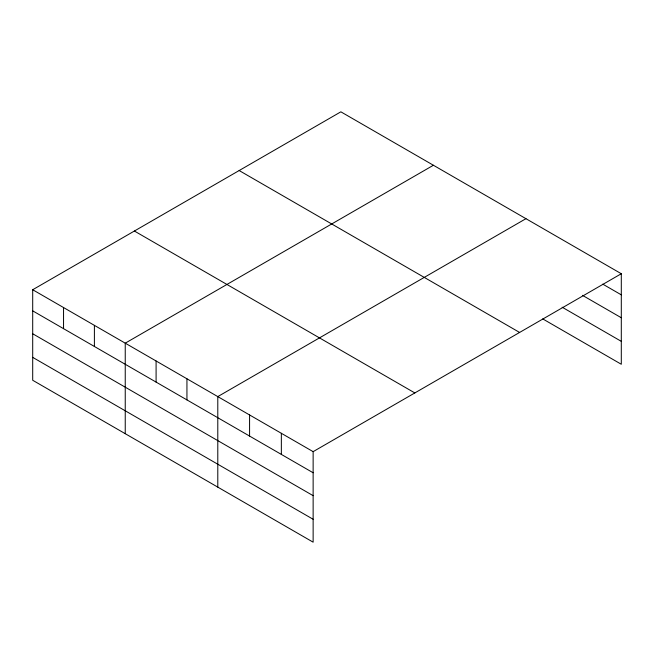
<?xml version="1.0" encoding="UTF-8"?>
<svg xmlns="http://www.w3.org/2000/svg" width="654" height="654" viewBox="0 0 654 654"><rect width="100%" height="100%" fill="white"/><g stroke="black" fill="none" stroke-linecap="round" stroke-linejoin="round"><path stroke-width="0.98" d="M542.722 318.89L621.3 364.262L621.3 273.732L340.865 111.826L32.7 289.738L32.7 380.268L313.135 542.174L313.135 451.652L32.7 289.738M433.406 165.258L125.241 343.17L125.241 433.692M525.955 218.681L217.79 396.602L217.79 487.124M313.135 451.652L621.3 273.732M602.759 284.138L621.3 294.84M582.452 295.322L621.3 317.746M562.146 307.2L621.3 341.347M239.168 170.539L519.603 332.445M134.397 231.034L414.832 392.94M32.7 310.854L313.135 472.76M32.7 333.761L313.135 495.667M32.7 357.362L313.135 519.268M281.351 433.3L281.351 454.407M249.575 414.955L249.575 436.063M186.938 378.789L186.938 399.905M156.093 360.983L156.093 382.091M94.397 325.365L94.397 346.473M63.544 307.552L63.544 328.66"/></g></svg>
